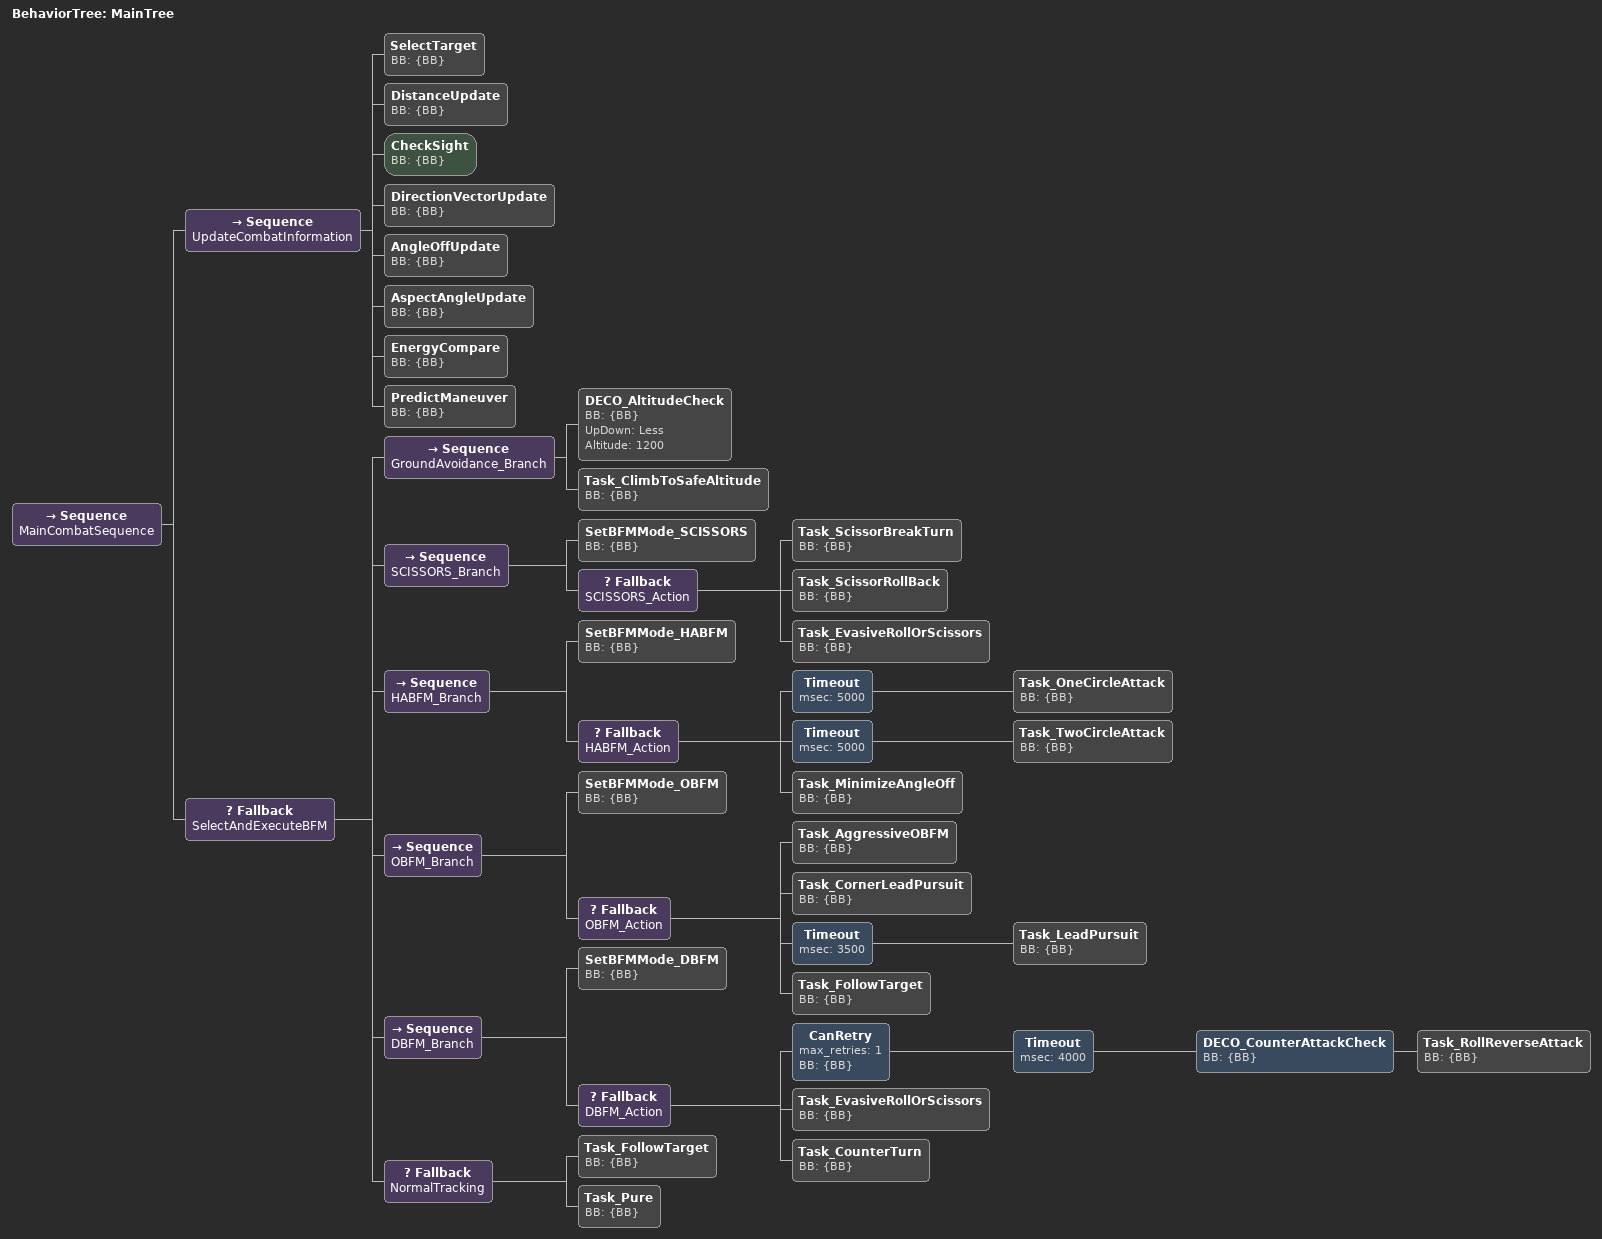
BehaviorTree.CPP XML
<?xml version="1.0" encoding="UTF-8"?>

<root main_tree_to_execute="MainTree">

    <BehaviorTree ID="MainTree">

        <Sequence name="MainCombatSequence">

            <!-- 1. 전투 정보 업데이트                     -->
            <Sequence name="UpdateCombatInformation">

                <SelectTarget BB="{BB}"/>
                <DistanceUpdate BB="{BB}"/>
                <CheckSight BB="{BB}"/>

                <!-- 반드시 먼저 방향 벡터를 갱신 -->
                <DirectionVectorUpdate BB="{BB}"/>

                <!-- 위에서 계산한 방향 벡터에 의존 -->
                <AngleOffUpdate BB="{BB}"/>
                <AspectAngleUpdate BB="{BB}"/>

                <EnergyCompare BB="{BB}"/>
                <PredictManeuver BB="{BB}"/>

            </Sequence>

            <!-- 2. BFM 모드 선택 및 행동 실행             -->
            <!-- 좁고 긴급한 조건부터 넓은 조건 순서       -->
            <Fallback name="SelectAndExecuteBFM">

                <!-- 지면 회피: 모든 BFM 보다 우선한다. -->
                <!-- [수정 2026-08-17] Altitude 1200 -> 450.                              -->
                <!-- 1200m 는 규정 §5 의 초기 배치 고도("약 2000~3000ft" = 약 610~914m)보다 -->
                <!-- **높다**. 대회 서버에서는 경기 시작 순간부터 이 분기가 Fallback 최상단을 -->
                <!-- 계속 점유해 SCISSORS/HABFM/OBFM/DBFM 이 한 번도 실행되지 않는다.        -->
                <!-- 교전 자체가 성립하지 않는 값이었다. 주최측 교전뷰어 패치(BattleServer   -->
                <!-- V0.1)로 초기 고도가 시나리오 설정값이 됐으므로 더더욱 고정 가정은 위험하다.-->
                <!-- 450m 는 추락선 300m 위 150m 여유이고 어떤 초기 배치 고도보다 낮다.      -->
                <!-- 급강하 방어는 DECO_AltitudeCheck 의 3초 예측 고도가 맡는다:            -->
                <!--   -244 m/s 강하 -> 1182m 에서 발화(예전 정적 1200m 과 사실상 동일)      -->
                <!--   -60  m/s 강하 ->  630m 에서 발화                                    -->
                <!-- 여기 값과 Task_ClimbToSafeAltitude 의 kFloor 는 항상 같아야 한다.       -->
                <!-- 우선권은 매 tick 이 체크가 재평가해 유지한다. Task 가 RUNNING 을 -->
                <!-- 돌려주는 방식이 아니다 - SyncActionNode 는 RUNNING 에서 예외를 던진다. -->
                <Sequence name="GroundAvoidance_Branch">
                    <DECO_AltitudeCheck BB="{BB}" UpDown="Less" Altitude="1200"/>
                    <Task_ClimbToSafeAltitude BB="{BB}"/>
                </Sequence>

                <!-- SCISSORS: 에너지 열세 및 근접 상황 -->
                <Sequence name="SCISSORS_Branch">
                    <SetBFMMode_SCISSORS BB="{BB}"/>

                    <Fallback name="SCISSORS_Action">
                        <Task_ScissorBreakTurn BB="{BB}"/>
                        <Task_ScissorRollBack BB="{BB}"/>
                        <Task_EvasiveRollOrScissors BB="{BB}"/>
                    </Fallback>
                </Sequence>

                <!-- HABFM: 헤드온 상황 -->
                <Sequence name="HABFM_Branch">
                    <SetBFMMode_HABFM BB="{BB}"/>

                    <Fallback name="HABFM_Action">
                        <!-- 선회 무한 루프 방지: 5초 내 미완료 시 자식을 halt하고 FAILURE 반환 -->
                        <!-- Timeout에는 name 속성을 붙이지 말 것 (xml_parsing.cpp가 부모 name()으로 자식을 연결) -->
                        <!-- 두 Task는 StatefulActionNode다. SyncActionNode면 RUNNING을 반환하지 않아 -->
                        <!-- Timeout이 개입할 틈이 없다 (decorators/timeout_node.cpp:74). -->
                        <!-- 1C/2C 선택은 SetBFMMode_HABFM이 정한 BB->HABFM_CircleMode를 따른다. -->
                        <Timeout msec="5000">
                            <Task_OneCircleAttack BB="{BB}"/>
                        </Timeout>
                        <Timeout msec="5000">
                            <Task_TwoCircleAttack BB="{BB}"/>
                        </Timeout>
                        <!-- 1C/2C가 모두 실패(CircleMode 미정 포함)해도 HABFM이 무행동이 되지 -->
                        <!-- 않도록 하는 reposition. 이게 없으면 HABFM_Branch 전체가 실패해 -->
                        <!-- OBFM으로 새어나간다. -->
                        <Task_MinimizeAngleOff BB="{BB}"/>
                    </Fallback>
                </Sequence>

                <!-- OBFM: 공격 우위 상황 -->
                <Sequence name="OBFM_Branch">
                    <SetBFMMode_OBFM BB="{BB}"/>

                    <Fallback name="OBFM_Action">
                        <!-- 공격형 주 기동. 리드/오버슛(하이 요요)/에너지 보존을 한 노드에서 처리한다. -->
                        <!-- 퇴화 기하(BB nullptr, D~0, 기수 벡터 미갱신)에서만 FAILURE 를 내므로 -->
                        <!-- 아래 세 자식은 통상 경로가 아니라 그 경우를 받는 안전망이다. -->
                        <!-- 교체 전에는 Task_AntiOvershoot 이 이 자리였다(등록은 남아 있다). -->
                        <Task_AggressiveOBFM BB="{BB}"/>
                        <!-- 코너 속도 밴드 + lead 창 + 오버슛 위험 없음, 3조건 동시 충족일 때만 진입 -->
                        <Task_CornerLeadPursuit BB="{BB}"/>
                        <!-- 추종이 3500ms 안에 끝나지 않으면 자식을 halt하고 FAILURE를 반환해 -->
                        <!-- Fallback이 다음 자식(Task_FollowTarget)으로 넘어가게 한다. -->
                        <!-- Timeout에는 name 속성을 붙이지 말 것 (xml_parsing.cpp:599가 부모 name()으로 자식을 연결) -->
                        <Timeout msec="3500">
                            <Task_LeadPursuit BB="{BB}"/>
                        </Timeout>
                        <Task_FollowTarget BB="{BB}"/>
                    </Fallback>
                </Sequence>

                <!-- DBFM: 일반 방어 상황, 가장 넓은 조건 -->
                <Sequence name="DBFM_Branch">
                    <SetBFMMode_DBFM BB="{BB}"/>

                    <Fallback name="DBFM_Action">

                        <!-- 반격 시도가 4000ms 안에 끝나지 않으면 다음 tick에서 1회 재시도 -->
                        <CanRetry max_retries="1" BB="{BB}">
                            <Timeout msec="4000">
                                <DECO_CounterAttackCheck BB="{BB}">
                                    <Task_RollReverseAttack BB="{BB}"/>
                                </DECO_CounterAttackCheck>
                            </Timeout>
                        </CanRetry>

                        <Task_EvasiveRollOrScissors BB="{BB}"/>
                        <Task_CounterTurn BB="{BB}"/>

                    </Fallback>
                </Sequence>

                <!-- AlwaysSuccess 대신 실제 기본 행동 -->
                <!-- Normal tracking: FollowTarget is the primary tracking behavior, Task_Pure is the final fallback. -->
                <Fallback name="NormalTracking">
                    <Task_FollowTarget BB="{BB}"/>
                    <Task_Pure BB="{BB}"/>
                </Fallback>

            </Fallback>

        </Sequence>

    </BehaviorTree>

</root>
